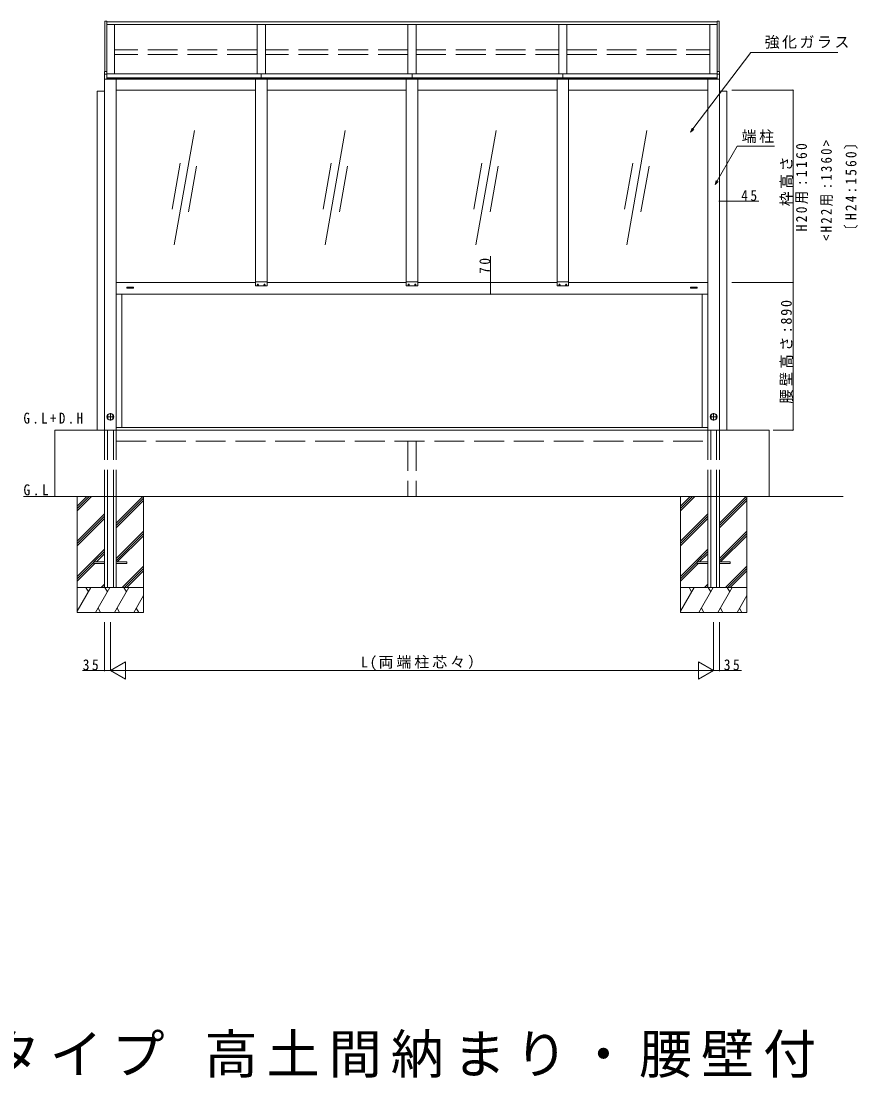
# Model space of a CAD drawing. Units: millimetres, scale not verified. Extents: x -7920 to 7920, y -12800 to 12777.
# Drawn here: x -4316 to 732, y -206 to 6168 of the extents above; entities that cross this region are included whole.
import ezdxf

# ---------------------------------------------------------------- set-up
doc = ezdxf.new("R2010")
doc.units = ezdxf.units.MM
doc.header["$LTSCALE"] = 60
doc.linetypes.add('USER1', pattern=[4, 3, -1])
for name, color, linetype, lineweight in [('0-1_USER1', 7, 'Continuous', 18), ('0-3_YKK_A1', 4, 'Continuous', 18), ('0-4_YKK_D', 6, 'Continuous', 18), ('0-5_YKK_Z1', 7, 'Continuous', 9)]:
    doc.layers.add(name, color=color, linetype=linetype, lineweight=lineweight)
doc.styles.add('ＭＳ ゴシック', font='')
doc.styles.get('ＭＳ ゴシック').set_extended_font_data('MS Gothic')

msp = doc.modelspace()

# ---------------------------------------------------------------- linework, layer by layer
at = {"layer": '0-3_YKK_A1'}
for p, q in [((-3799.33, 6167.98), (-3811.83, 6167.98)), ((-3811.83, 6167.98), (-3811.83, 5863.88)), ((-3799.33, 6167.98), (-3799.33, 5864.67)), ((-3799.33, 6163.93), (-116.32, 6163.93)), ((-3799.33, 6147.92), (-116.32, 6147.92)), ((-3752.83, 6147.92), (-3752.83, 5849.2)), ((-2892.82, 6147.92), (-2892.82, 5849.26)), ((-2842.82, 6147.92), (-2842.82, 5849.26)), ((-1982.82, 6147.92), (-1982.82, 5849.26)), ((-1932.82, 6147.92), (-1932.82, 5849.26)), ((-1072.82, 6147.92), (-1072.82, 5849.26)), ((-1022.82, 6147.92), (-1022.82, 5849.26)), ((-161.82, 6147.92), (-161.82, 5849.26)), ((-103.82, 6167.98), (-116.32, 6167.98)), ((-116.32, 6167.98), (-116.32, 5864.67)), ((-103.82, 6167.98), (-103.82, 5863.88)), ((-3798.82, 5864.7), (-3813.04, 5863.8)), ((-116.83, 5864.7), (-102.61, 5863.8)), ((-3813.32, 5846.93), (-3813.32, 5863.5)), ((-3813.32, 5847.39), (-3798.82, 5847.39)), ((-3813.32, 5818.44), (-3813.32, 5846.93)), ((-3812.82, 5818.13), (-3812.82, 3701.39)), ((-3798.82, 5849.26), (-116.83, 5849.26)), ((-116.83, 5826.39), (-3798.82, 5826.39)), ((-116.83, 5822.39), (-3798.82, 5822.39)), ((-116.83, 5818.39), (-3798.82, 5818.39)), ((-3742.82, 5818.39), (-3742.82, 3701.39)), ((-2902.82, 5818.39), (-2902.82, 4571.39)), ((-2867.82, 5849.26), (-2867.82, 5826.39)), ((-2832.82, 5818.39), (-2832.82, 4571.39)), ((-1992.82, 5818.39), (-1992.82, 4571.39)), ((-1957.82, 5849.26), (-1957.82, 5826.39)), ((-1922.82, 5818.39), (-1922.82, 4571.39)), ((-1082.82, 5818.39), (-1082.82, 4571.39)), ((-1047.82, 5849.26), (-1047.82, 5826.39)), ((-1012.82, 5818.39), (-1012.82, 4571.39)), ((-172.82, 5818.39), (-172.82, 3701.39)), ((-102.33, 5847.39), (-116.83, 5847.39)), ((-102.82, 5818.13), (-102.82, 3701.39)), ((-102.33, 5846.93), (-102.33, 5863.5)), ((-102.33, 5818.44), (-102.33, 5846.93)), ((-3812.82, 5746.39), (-3857.82, 5746.39)), ((-3857.82, 5746.39), (-3857.82, 3701.39)), ((-2902.82, 5751.39), (-3742.82, 5751.39)), ((-1992.82, 5751.39), (-2832.82, 5751.39)), ((-1922.82, 5751.39), (-1082.82, 5751.39)), ((-1012.82, 5751.39), (-172.82, 5751.39)), ((-57.82, 5746.39), (-102.82, 5746.39)), ((-57.82, 5746.39), (-57.82, 3701.39)), ((-3270.46, 5508.45), (-3392.02, 4819.09)), ((-2360.46, 5508.45), (-2482.02, 4819.09)), ((-1450.46, 5508.45), (-1572.02, 4819.09)), ((-540.46, 5508.45), (-662.02, 4819.09)), ((-3356.17, 5310.33), (-3404.79, 5034.58)), ((-3257.69, 5292.96), (-3306.31, 5017.22)), ((-2446.17, 5310.33), (-2494.79, 5034.58)), ((-2347.69, 5292.96), (-2396.31, 5017.22)), ((-1536.17, 5310.33), (-1584.79, 5034.58)), ((-1437.69, 5292.96), (-1486.31, 5017.22)), ((-626.17, 5310.33), (-674.79, 5034.58)), ((-527.69, 5292.96), (-576.31, 5017.22)), ((-3742.82, 4591.39), (-2902.82, 4591.39)), ((-2902.82, 4596.39), (-2832.82, 4596.39)), ((-2832.82, 4596.39), (-2832.82, 4571.39)), ((-2832.82, 4591.39), (-1992.82, 4591.39)), ((-1992.82, 4596.39), (-1922.82, 4596.39)), ((-1922.82, 4596.39), (-1922.82, 4571.39)), ((-1922.82, 4591.39), (-1082.82, 4591.39)), ((-1082.82, 4596.39), (-1012.82, 4596.39)), ((-1012.82, 4596.39), (-1012.82, 4571.39)), ((-1012.82, 4591.39), (-172.82, 4591.39)), ((-3677.82, 4563.39), (-3677.82, 4557.59)), ((-3639.82, 4564.39), (-3676.82, 4564.39)), ((-3676.82, 4556.59), (-3673.82, 4556.59)), ((-3673.82, 4556.59), (-3673.82, 4562.49)), ((-3642.82, 4562.49), (-3673.82, 4562.49)), ((-3673.77, 4562.19), (-3642.87, 4562.19)), ((-3673.77, 4562.19), (-3673.77, 4556.69)), ((-3658.82, 4559.84), (-3673.77, 4559.84)), ((-3642.87, 4558.39), (-3673.77, 4558.39)), ((-3673.77, 4556.69), (-3642.87, 4556.69)), ((-3658.82, 4564.39), (-3657.82, 4564.39)), ((-3658.82, 4561.09), (-3657.82, 4561.09)), ((-3658.82, 4559), (-3658.82, 4561.09)), ((-3657.82, 4559), (-3658.82, 4559)), ((-3657.82, 4559), (-3657.82, 4561.09)), ((-3642.87, 4559.84), (-3657.82, 4559.84)), ((-3642.87, 4556.69), (-3642.87, 4562.19)), ((-3642.82, 4556.59), (-3642.82, 4562.49)), ((-3642.82, 4556.59), (-3639.82, 4556.59)), ((-3638.82, 4557.59), (-3638.82, 4563.39)), ((-2889.87, 4578.8), (-2889.05, 4578.8)), ((-2889.87, 4577.98), (-2889.87, 4578.8)), ((-2889.05, 4577.98), (-2889.87, 4577.98)), ((-2888.23, 4580.44), (-2887.41, 4580.44)), ((-2888.23, 4579.62), (-2888.23, 4580.44)), ((-2888.23, 4576.34), (-2888.23, 4577.16)), ((-2887.41, 4576.34), (-2888.23, 4576.34)), ((-2887.41, 4580.44), (-2887.41, 4579.62)), ((-2887.41, 4577.16), (-2887.41, 4576.34)), ((-2886.59, 4578.8), (-2885.77, 4578.8)), ((-2885.77, 4577.98), (-2886.59, 4577.98)), ((-2885.77, 4578.8), (-2885.77, 4577.98)), ((-2849.87, 4578.8), (-2849.87, 4577.98)), ((-2849.05, 4578.8), (-2849.87, 4578.8)), ((-2849.87, 4577.98), (-2849.05, 4577.98)), ((-2848.23, 4580.44), (-2848.23, 4579.62)), ((-2847.41, 4580.44), (-2848.23, 4580.44)), ((-2848.23, 4577.16), (-2848.23, 4576.34)), ((-2848.23, 4576.34), (-2847.41, 4576.34)), ((-2847.41, 4579.62), (-2847.41, 4580.44)), ((-2847.41, 4576.34), (-2847.41, 4577.16)), ((-2845.77, 4578.8), (-2846.59, 4578.8)), ((-2846.59, 4577.98), (-2845.77, 4577.98)), ((-2845.77, 4577.98), (-2845.77, 4578.8)), ((-1979.87, 4578.8), (-1979.05, 4578.8)), ((-1979.87, 4577.98), (-1979.87, 4578.8)), ((-1979.05, 4577.98), (-1979.87, 4577.98)), ((-1978.23, 4580.44), (-1977.41, 4580.44)), ((-1978.23, 4579.62), (-1978.23, 4580.44)), ((-1978.23, 4576.34), (-1978.23, 4577.16)), ((-1977.41, 4576.34), (-1978.23, 4576.34)), ((-1977.41, 4580.44), (-1977.41, 4579.62)), ((-1977.41, 4577.16), (-1977.41, 4576.34)), ((-1976.59, 4578.8), (-1975.77, 4578.8)), ((-1975.77, 4577.98), (-1976.59, 4577.98)), ((-1975.77, 4578.8), (-1975.77, 4577.98)), ((-1939.87, 4578.8), (-1939.87, 4577.98)), ((-1939.05, 4578.8), (-1939.87, 4578.8)), ((-1939.87, 4577.98), (-1939.05, 4577.98)), ((-1938.23, 4580.44), (-1938.23, 4579.62)), ((-1937.41, 4580.44), (-1938.23, 4580.44)), ((-1938.23, 4577.16), (-1938.23, 4576.34)), ((-1938.23, 4576.34), (-1937.41, 4576.34)), ((-1937.41, 4579.62), (-1937.41, 4580.44)), ((-1937.41, 4576.34), (-1937.41, 4577.16)), ((-1935.77, 4578.8), (-1936.59, 4578.8)), ((-1936.59, 4577.98), (-1935.77, 4577.98)), ((-1935.77, 4577.98), (-1935.77, 4578.8)), ((-1069.87, 4578.8), (-1069.05, 4578.8)), ((-1069.87, 4577.98), (-1069.87, 4578.8)), ((-1069.05, 4577.98), (-1069.87, 4577.98)), ((-1068.23, 4580.44), (-1067.41, 4580.44)), ((-1068.23, 4579.62), (-1068.23, 4580.44)), ((-1068.23, 4576.34), (-1068.23, 4577.16)), ((-1067.41, 4576.34), (-1068.23, 4576.34)), ((-1067.41, 4580.44), (-1067.41, 4579.62)), ((-1067.41, 4577.16), (-1067.41, 4576.34)), ((-1066.59, 4578.8), (-1065.77, 4578.8)), ((-1065.77, 4577.98), (-1066.59, 4577.98)), ((-1065.77, 4578.8), (-1065.77, 4577.98)), ((-1029.87, 4578.8), (-1029.87, 4577.98)), ((-1029.05, 4578.8), (-1029.87, 4578.8)), ((-1029.87, 4577.98), (-1029.05, 4577.98)), ((-1028.23, 4580.44), (-1028.23, 4579.62)), ((-1027.41, 4580.44), (-1028.23, 4580.44)), ((-1028.23, 4577.16), (-1028.23, 4576.34)), ((-1028.23, 4576.34), (-1027.41, 4576.34)), ((-1027.41, 4579.62), (-1027.41, 4580.44)), ((-1027.41, 4576.34), (-1027.41, 4577.16)), ((-1025.77, 4578.8), (-1026.59, 4578.8)), ((-1026.59, 4577.98), (-1025.77, 4577.98)), ((-1025.77, 4577.98), (-1025.77, 4578.8)), ((-276.82, 4557.59), (-276.82, 4563.39)), ((-275.82, 4564.39), (-238.82, 4564.39)), ((-272.82, 4556.59), (-275.82, 4556.59)), ((-272.82, 4556.59), (-272.82, 4562.49)), ((-272.82, 4562.49), (-241.82, 4562.49)), ((-241.87, 4562.19), (-272.77, 4562.19)), ((-272.77, 4556.69), (-272.77, 4562.19)), ((-272.77, 4559.84), (-257.82, 4559.84)), ((-272.77, 4558.39), (-241.87, 4558.39)), ((-241.87, 4556.69), (-272.77, 4556.69)), ((-256.82, 4564.39), (-257.82, 4564.39)), ((-256.82, 4561.09), (-257.82, 4561.09)), ((-257.82, 4559), (-257.82, 4561.09)), ((-257.82, 4559), (-256.82, 4559)), ((-256.82, 4559), (-256.82, 4561.09)), ((-256.82, 4559.84), (-241.87, 4559.84)), ((-241.87, 4562.19), (-241.87, 4556.69)), ((-241.82, 4556.59), (-241.82, 4562.49)), ((-238.82, 4556.59), (-241.82, 4556.59)), ((-237.82, 4563.39), (-237.82, 4557.59)), ((-3742.82, 4521.39), (-172.82, 4521.39)), ((-3707.82, 4521.39), (-3707.82, 3716.39)), ((-207.82, 4521.39), (-207.82, 3716.39)), ((-3754.82, 3781.39), (-3800.82, 3781.39)), ((-3792.57, 3792.77), (-3792.57, 3770)), ((-3777.82, 3758.36), (-3777.82, 3804.41)), ((-3763.07, 3770), (-3763.07, 3792.77)), ((-114.82, 3781.39), (-160.82, 3781.39)), ((-152.57, 3792.77), (-152.57, 3770)), ((-137.82, 3758.36), (-137.82, 3804.41)), ((-123.07, 3770), (-123.07, 3792.77)), ((-3742.82, 3716.39), (-172.82, 3716.39)), ((-3812.82, 3301.39), (-3812.82, 2751.39)), ((-3795.82, 3301.39), (-3795.82, 2751.39)), ((-3759.82, 3301.39), (-3759.82, 2751.39)), ((-3742.82, 3301.39), (-3742.82, 2751.39)), ((-172.82, 3301.39), (-172.82, 2751.39)), ((-155.82, 3301.39), (-155.82, 2751.39)), ((-119.82, 3301.39), (-119.82, 2751.39)), ((-102.82, 3301.39), (-102.82, 2751.39))]:
    msp.add_line(p, q, dxfattribs=at)
at = {"layer": '0-3_YKK_A1', "linetype": 'USER1'}
for p, q in [((-2892.82, 5994.41), (-3752.82, 5994.41)), ((-1982.82, 5994.41), (-2842.82, 5994.41)), ((-1932.82, 5994.41), (-1072.82, 5994.41)), ((-1022.82, 5994.41), (-162.82, 5994.41)), ((-2892.82, 5965.77), (-3752.82, 5965.77)), ((-1982.82, 5965.77), (-2842.82, 5965.77)), ((-1932.82, 5965.77), (-1072.82, 5965.77)), ((-1022.82, 5965.77), (-162.82, 5965.77)), ((-3812.82, 3701.39), (-3812.82, 3301.39)), ((-3795.82, 3701.39), (-3795.82, 3301.39)), ((-3759.82, 3701.39), (-3759.82, 3301.39)), ((-3742.82, 3701.39), (-3742.82, 3301.39)), ((-172.82, 3701.39), (-172.82, 3301.39)), ((-155.82, 3701.39), (-155.82, 3301.39)), ((-119.82, 3701.39), (-119.82, 3301.39)), ((-102.82, 3701.39), (-102.82, 3301.39)), ((-3742.82, 3635.39), (-172.82, 3635.39)), ((-1932.82, 3635.39), (-1932.82, 3301.39)), ((-3877.82, 2896.89), (-3877.82, 2905.89)), ((-3877.82, 2905.89), (-3812.82, 2905.89)), ((-3812.82, 2896.89), (-3877.82, 2896.89)), ((-3742.82, 2905.89), (-3677.82, 2905.89)), ((-3677.82, 2896.89), (-3742.82, 2896.89)), ((-3677.82, 2905.89), (-3677.82, 2896.89)), ((-237.82, 2896.89), (-237.82, 2905.89)), ((-237.82, 2905.89), (-172.82, 2905.89)), ((-172.82, 2896.89), (-237.82, 2896.89)), ((-102.82, 2905.89), (-37.82, 2905.89)), ((-37.82, 2896.89), (-102.82, 2896.89)), ((-37.82, 2905.89), (-37.82, 2896.89))]:
    msp.add_line(p, q, dxfattribs=at)
at = {"layer": '0-3_YKK_A1'}
for points in [[(-3798.82, 5864.7), (-3798.82, 5847.43), (-3798.82, 5847.14), (-3798.82, 5818.19), (-3798.82, 5817.89), (-3813.03, 5818.14)], [(-116.83, 5864.7), (-116.83, 5847.43), (-116.83, 5847.14), (-116.83, 5818.19), (-116.83, 5817.89), (-102.62, 5818.14)], [(-2902.82, 4596.39), (-2902.82, 4571.39), (-2832.82, 4571.39)], [(-1992.82, 4596.39), (-1992.82, 4571.39), (-1922.82, 4571.39)], [(-1082.82, 4596.39), (-1082.82, 4571.39), (-1012.82, 4571.39)]]:
    msp.add_lwpolyline(points, dxfattribs=at)
at = {"layer": '0-3_YKK_A1', "linetype": 'USER1'}
msp.add_lwpolyline([(-1982.82, 3635.39), (-1982.82, 3301.39), (-1932.82, 3301.39)], dxfattribs=at)
at = {"layer": '0-3_YKK_A1'}
for centre, radius in [((-2887.82, 4578.39), 3.5), ((-2847.82, 4578.39), 3.5), ((-1977.82, 4578.39), 3.5), ((-1937.82, 4578.39), 3.5), ((-1067.82, 4578.39), 3.5), ((-1027.82, 4578.39), 3.5), ((-3777.82, 3781.39), 20.67), ((-3777.82, 3781.39), 19), ((-137.82, 3781.39), 20.67), ((-137.82, 3781.39), 19)]:
    msp.add_circle(centre, radius, dxfattribs=at)
for centre, radius, start, end in [((-3813.02, 5863.5), 0.3, 93.61996, 180), ((-102.63, 5863.5), 0.3, 0, 86.38004), ((-3813.02, 5818.44), 0.3, 180, 269), ((-102.63, 5818.44), 0.3, 271, 0), ((-3676.82, 4563.39), 1, 90, 180), ((-3676.82, 4557.59), 1, 180, 270), ((-3639.82, 4563.39), 1, 0, 90), ((-3639.82, 4557.59), 1, 270, 0), ((-2889.05, 4579.62), 0.82, 270, 0), ((-2889.05, 4577.16), 0.82, 0, 90), ((-2886.59, 4579.62), 0.82, 180, 270), ((-2886.59, 4577.16), 0.82, 90, 180), ((-2849.05, 4579.62), 0.82, 270, 0), ((-2849.05, 4577.16), 0.82, 0, 90), ((-2846.59, 4579.62), 0.82, 180, 270), ((-2846.59, 4577.16), 0.82, 90, 180), ((-1979.05, 4579.62), 0.82, 270, 0), ((-1979.05, 4577.16), 0.82, 0, 90), ((-1976.59, 4579.62), 0.82, 180, 270), ((-1976.59, 4577.16), 0.82, 90, 180), ((-1939.05, 4579.62), 0.82, 270, 0), ((-1939.05, 4577.16), 0.82, 0, 90), ((-1936.59, 4579.62), 0.82, 180, 270), ((-1936.59, 4577.16), 0.82, 90, 180), ((-1069.05, 4579.62), 0.82, 270, 0), ((-1069.05, 4577.16), 0.82, 0, 90), ((-1066.59, 4579.62), 0.82, 180, 270), ((-1066.59, 4577.16), 0.82, 90, 180), ((-1029.05, 4579.62), 0.82, 270, 0), ((-1029.05, 4577.16), 0.82, 0, 90), ((-1026.59, 4579.62), 0.82, 180, 270), ((-1026.59, 4577.16), 0.82, 90, 180), ((-275.82, 4563.39), 1, 90, 180), ((-275.82, 4557.59), 1, 180, 270), ((-238.82, 4563.39), 1, 0, 90), ((-238.82, 4557.59), 1, 270, 0), ((-3777.82, 3781.39), 18.63, 142.33411, 217.66589), ((-3777.82, 3781.39), 18.63, 322.33411, 37.66589), ((-137.82, 3781.39), 18.63, 142.33411, 217.66589), ((-137.82, 3781.39), 18.63, 322.33411, 37.66589)]:
    msp.add_arc(centre, radius, start, end, dxfattribs=at)
at = {"layer": '0-4_YKK_D'}
for p, q in [((-263.02, 5519.02), (85.85, 5978.13)), ((85.85, 5978.13), (611.35, 5978.13)), ((-27.78, 5751.39), (342.5, 5751.39)), ((341.5, 5751.39), (341.5, 4591.39)), ((-278.44, 5498.72), (-268.46, 5523.16)), ((-278.44, 5498.72), (-263.02, 5519.02)), ((-257.58, 5514.89), (-278.44, 5498.72)), ((-116.17, 5204.34), (3, 5414.51)), ((3, 5414.51), (228.5, 5414.51)), ((-128.74, 5182.16), (-122.11, 5207.71)), ((-128.74, 5182.16), (-116.17, 5204.34)), ((-110.22, 5200.97), (-128.74, 5182.16)), ((-102.82, 5081.89), (-57.82, 5081.89)), ((-57.82, 5081.89), (134.98, 5081.89)), ((-1484.1, 4591.39), (-1484.1, 4750.19)), ((-1484.1, 4521.39), (-1484.1, 4591.39)), ((-27.78, 4591.39), (342.5, 4591.39)), ((-27.78, 4591.39), (342.5, 4591.39)), ((341.5, 4591.39), (341.5, 3701.39)), ((221.27, 3701.39), (342.5, 3701.39)), ((-3812.82, 2542.43), (-3812.82, 2250.39)), ((-3777.82, 2542.43), (-3777.82, 2250.39)), ((-3777.82, 2542.43), (-3777.82, 2250.39)), ((-137.82, 2542.43), (-137.82, 2250.39)), ((-137.82, 2542.43), (-137.82, 2250.39)), ((-102.82, 2542.43), (-102.82, 2250.39)), ((-3777.82, 2251.39), (-3686.89, 2303.89)), ((-3686.89, 2198.89), (-3686.89, 2303.89)), ((-228.76, 2303.89), (-228.76, 2198.89)), ((-137.82, 2251.39), (-228.76, 2303.89)), ((-3812.82, 2251.39), (-3945.12, 2251.39)), ((-3777.82, 2251.39), (-3812.82, 2251.39)), ((-3777.82, 2251.39), (-3595.96, 2251.39)), ((-3777.82, 2251.39), (-3686.89, 2198.89)), ((-3672.82, 2251.39), (-242.82, 2251.39)), ((-137.82, 2251.39), (-319.69, 2251.39)), ((-137.82, 2251.39), (-228.76, 2198.89)), ((-137.82, 2251.39), (-102.82, 2251.39)), ((-102.82, 2251.39), (29.48, 2251.39))]:
    msp.add_line(p, q, dxfattribs=at)
for centre, start, end in [((341.5, 5751.39), 90, 270), ((341.5, 5751.39), 270, 90), ((-102.82, 5081.89), 0, 180), ((-102.82, 5081.89), 180, 0), ((-57.82, 5081.89), 0, 180), ((-57.82, 5081.89), 180, 0), ((-1484.1, 4591.39), 90, 270), ((-1484.1, 4591.39), 270, 90), ((341.5, 4591.39), 90, 270), ((341.5, 4591.39), 90, 270), ((341.5, 4591.39), 270, 90), ((341.5, 4591.39), 270, 90), ((-1484.1, 4521.39), 90, 270), ((-1484.1, 4521.39), 270, 90), ((341.5, 3701.39), 90, 270), ((341.5, 3701.39), 270, 90), ((-3812.82, 2251.39), 0, 180), ((-3812.82, 2251.39), 180, 0), ((-102.82, 2251.39), 0, 180), ((-102.82, 2251.39), 180, 0)]:
    msp.add_arc(centre, 1.59, start, end, dxfattribs=at)
at = {"layer": '0-5_YKK_Z1'}
for p, q in [((-4112.82, 3701.39), (-4112.82, 3301.39)), ((-4112.82, 3701.39), (197.18, 3701.39)), ((197.18, 3701.39), (197.18, 3301.39)), ((-4301.83, 3301.39), (643.2, 3301.39)), ((-3977.82, 3301.39), (-3977.82, 2601.39)), ((-3977.82, 3214.84), (-3891.28, 3301.39)), ((-3977.82, 3228.98), (-3905.42, 3301.39)), ((-3977.82, 3243.13), (-3919.56, 3301.39)), ((-3742.82, 3139.76), (-3581.2, 3301.39)), ((-3742.82, 3125.62), (-3577.82, 3290.62)), ((-3742.82, 3111.48), (-3577.82, 3276.48)), ((-3577.82, 3301.39), (-3577.82, 2601.39)), ((-337.82, 3301.39), (-337.82, 2601.39)), ((-337.82, 3214.84), (-251.28, 3301.39)), ((-337.82, 3228.98), (-265.42, 3301.39)), ((-337.82, 3243.13), (-279.56, 3301.39)), ((-102.82, 3139.76), (58.8, 3301.39)), ((-102.82, 3125.62), (62.18, 3290.62)), ((-102.82, 3111.48), (62.18, 3276.48)), ((62.18, 3301.39), (62.18, 2601.39)), ((-3977.82, 3030.99), (-3812.82, 3195.99)), ((-337.82, 3030.99), (-172.82, 3195.99)), ((-3977.82, 3016.85), (-3812.82, 3181.85)), ((-3977.82, 3002.71), (-3812.82, 3167.71)), ((-337.82, 3016.85), (-172.82, 3181.85)), ((-337.82, 3002.71), (-172.82, 3167.71)), ((-3742.82, 2927.63), (-3577.82, 3092.63)), ((-3742.82, 2913.49), (-3577.82, 3078.49)), ((-3736.28, 2905.89), (-3577.82, 3064.35)), ((-102.82, 2927.63), (62.18, 3092.63)), ((-102.82, 2913.49), (62.18, 3078.49)), ((-96.28, 2905.89), (62.18, 3064.35)), ((-3977.82, 2818.86), (-3812.82, 2983.86)), ((-3876.66, 2905.89), (-3812.82, 2969.72)), ((-3862.52, 2905.89), (-3812.82, 2955.58)), ((-337.82, 2818.86), (-172.82, 2983.86)), ((-236.66, 2905.89), (-172.82, 2969.72)), ((-222.52, 2905.89), (-172.82, 2955.58)), ((-3977.82, 2804.72), (-3877.82, 2904.72)), ((-3977.82, 2790.58), (-3871.52, 2896.89)), ((-3706.94, 2751.39), (-3577.82, 2880.5)), ((-337.82, 2804.72), (-237.82, 2904.72)), ((-337.82, 2790.58), (-231.52, 2896.89)), ((-66.94, 2751.39), (62.18, 2880.5)), ((-3692.79, 2751.39), (-3577.82, 2866.36)), ((-3678.65, 2751.39), (-3577.82, 2852.22)), ((-52.79, 2751.39), (62.18, 2866.36)), ((-38.65, 2751.39), (62.18, 2852.22)), ((-3977.82, 2609.29), (-3895.79, 2751.39)), ((-3577.82, 2751.39), (-3977.82, 2751.39)), ((-3910.79, 2725.41), (-3925.79, 2751.39)), ((-3866.92, 2601.39), (-3780.31, 2751.39)), ((-3833.17, 2751.39), (-3812.82, 2771.73)), ((-3819.03, 2751.39), (-3812.82, 2757.59)), ((-3795.32, 2725.41), (-3810.32, 2751.39)), ((-3752.35, 2601.39), (-3665.74, 2751.39)), ((-3680.75, 2725.41), (-3695.75, 2751.39)), ((-337.82, 2609.29), (-255.79, 2751.39)), ((62.18, 2751.39), (-337.82, 2751.39)), ((-270.79, 2725.41), (-285.79, 2751.39)), ((-226.92, 2601.39), (-140.31, 2751.39)), ((-193.17, 2751.39), (-172.82, 2771.73)), ((-179.03, 2751.39), (-172.82, 2757.59)), ((-155.32, 2725.41), (-170.32, 2751.39)), ((-112.35, 2601.39), (-25.74, 2751.39)), ((-40.75, 2725.41), (-55.75, 2751.39)), ((-3636.88, 2601.39), (-3577.82, 2703.67)), ((3.12, 2601.39), (62.18, 2703.67)), ((-3851.92, 2627.37), (-3836.92, 2601.39)), ((-3737.35, 2627.37), (-3722.35, 2601.39)), ((-3621.88, 2627.37), (-3606.88, 2601.39)), ((-211.92, 2627.37), (-196.92, 2601.39)), ((-97.35, 2627.37), (-82.35, 2601.39)), ((18.12, 2627.37), (33.12, 2601.39)), ((-3977.82, 2601.39), (-3577.82, 2601.39)), ((-337.82, 2601.39), (62.18, 2601.39))]:
    msp.add_line(p, q, dxfattribs=at)

# ---------------------------------------------------------------- texts
at = {"layer": '0-1_USER1', "insert": (-7514.35, -205.54), "char_height": 234.6, "attachment_point": 7, "style": 'ＭＳ ゴシック'}
msp.add_mtext('\\T1.17;■ガーデンルームタイプ\\~高土間納まり・腰壁付', dxfattribs=at)
at = {"layer": '0-4_YKK_D', "color": 7, "char_height": 65.98, "attachment_point": 7, "style": 'ＭＳ ゴシック'}
for s, insert in [('\\T1.17;強化ガラス', (169.86, 6001.31)), ('\\T1.17;端柱', (30.93, 5432.76)), ('\\T1.37;\\W0.9;45', (28.58, 5082.69)), ('\\T1.37;\\W0.9;35', (-3944.52, 2251.99)), ('\\T1.2;L(両端柱芯々）', (-2267.42, 2252.19)), ('\\T1.37;\\W0.9;35', (-76.72, 2251.99))]:
    msp.add_mtext(s, dxfattribs=dict(at, insert=insert))
at = {"layer": '0-4_YKK_D', "color": 7, "char_height": 65.98, "attachment_point": 7, "rotation": 90, "style": 'ＭＳ ゴシック'}
for s, insert in [('\\T1.35;\\W0.9;H20用:1160', (432.3, 4900.19)), ('\\T1.36;\\W0.85;<H22用:1360>', (582.3, 4842.59)), ('\\T1.32;\\W0.9;〔H24:1560〕', (732.3, 4861.79)), ('\\T1.17;枠高さ', (340.7, 5051.39)), ('\\T1.37;\\W0.9;70', (-1484.9, 4643.79)), ('\\T1.24;\\W0.95;腰壁高さ:890', (340.7, 3860.79))]:
    msp.add_mtext(s, dxfattribs=dict(at, insert=insert))
at = {"layer": '0-5_YKK_Z1', "char_height": 65.98, "attachment_point": 7, "style": 'ＭＳ ゴシック'}
for s, insert in [('\\T1.4;\\W0.85;G.L+D.H', (-4301.83, 3739.44)), ('\\T1.38;\\W0.9;G.L', (-4301.83, 3307.18))]:
    msp.add_mtext(s, dxfattribs=dict(at, insert=insert))

doc.saveas('drawing.dxf')
